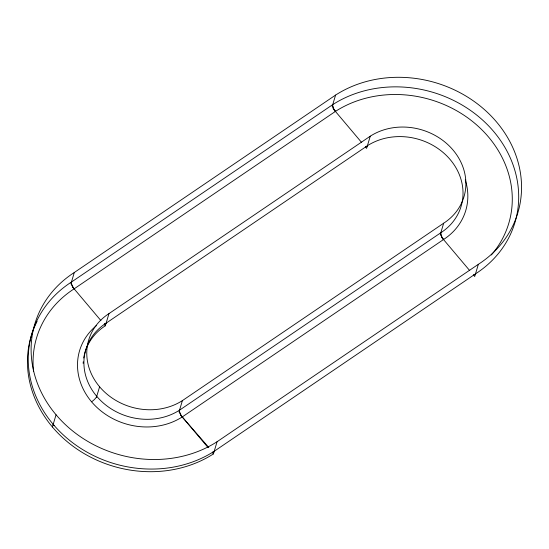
<?xml version="1.0" encoding="UTF-8"?>
<svg xmlns="http://www.w3.org/2000/svg" width="549" height="549" viewBox="0 0 549 549"><rect width="100%" height="100%" fill="white"/><g stroke="black" fill="none" stroke-linecap="round" stroke-linejoin="round"><path stroke-width="0.82" d="M70.883 283.881L74.3 272.503L335.583 95.08A115.715 101.112 16.7 0 1 496.598 122.029A115.715 101.112 16.7 0 1 478.357 264.309L474.7 276.497L473.602 275.193M52.402 426.971L56.06 414.783A115.715 101.112 16.7 0 1 74.3 272.503M83.709 357.982A59.498 51.99 16.7 0 1 105.319 325.797L108.977 313.609L370.266 136.186A59.498 51.99 16.7 0 1 453.055 150.042A59.498 51.99 16.7 0 1 443.681 223.203L440.264 234.581M96.398 397.435L99.602 386.771A59.498 51.99 16.7 0 1 108.977 313.609M178.981 411.997L182.392 400.619L443.681 223.203M37.085 321.337A115.715 101.112 16.7 0 0 72.166 445.603A115.715 101.112 16.7 0 0 213.417 453.92L217.075 441.732L478.357 264.309M332.172 106.458L335.583 95.08M370.266 136.186L366.608 148.381L365.51 147.07M71.329 282.124L332.721 104.633A115.722 101.112 16.7 0 1 493.736 131.575A115.722 101.112 16.7 0 1 475.496 273.862A5.668 2.21 57.2 0 1 473.911 274.514M335.528 111.344L74.136 288.836A110.054 96.164 16.7 0 0 33.53 371.145M367.501 145.67L106.115 323.162A5.668 2.169 56 0 1 105.127 323.931M179.42 410.24L440.813 232.755A59.498 51.99 16.7 0 0 450.194 159.594A59.498 51.99 16.7 0 0 367.398 145.739A5.668 2.21 57.2 0 1 365.819 146.391M443.619 239.467L182.234 416.959A65.166 56.938 16.7 0 1 93.927 404.441A65.166 56.938 16.7 0 1 96.356 325.653M475.599 273.786L214.206 451.278A5.668 2.169 56 0 1 213.225 452.053L213.074 452.019M474.446 274.61L474.068 274.541M105.065 323.91L104.612 323.814A5.668 2.21 57.2 0 0 106.115 323.162A59.498 51.99 16.7 0 0 96.734 396.316A5.668 1.647 -40.2 0 1 91.553 401.779M365.936 146.411L366.403 146.494A5.668 2.169 56 0 0 367.384 145.718M208.778 447.469L182.227 416.952A5.668 2.21 57.2 0 1 179.523 410.172A59.498 51.99 16.7 0 1 96.734 396.316M333.03 108.578L361.654 142.507M441.671 237.346L469.745 270.623M72.29 286.647L100.92 320.582M104.221 324.493L105.319 325.797M180.388 414.769L207.913 447.394M212.312 452.616L213.417 453.92M441.698 236.818L440.95 234.972M180.395 414.207L179.66 412.368M72.303 286.084L71.555 284.217M332.852 106.822L333.607 108.695A5.668 2.182 56.7 0 0 335.432 111.372M491.334 254.983A110.054 96.164 16.7 0 0 478.735 126.792A110.054 96.164 16.7 0 0 335.418 111.413A5.668 2.21 57.2 0 1 332.721 104.633A5.668 2.299 56.5 0 0 332.879 106.815M475.475 273.841A5.668 2.169 56 0 1 474.508 274.637M217.075 441.732A115.715 101.112 16.7 0 1 56.06 414.783M72.358 286.118A5.668 2.182 56.7 0 0 74.149 288.795A5.662 2.21 57.2 0 1 71.432 282.056A115.715 101.112 16.7 0 0 53.191 424.336A115.715 101.112 16.7 0 0 214.206 451.278A5.668 2.21 57.2 0 1 212.93 452.019M71.596 284.238A5.668 2.299 56.5 0 1 71.445 282.069M54.2 425.338A5.668 1.647 -40.2 0 1 53.191 424.336M83.153 363.356A59.498 51.99 16.7 0 1 83.249 361.812M182.241 416.911A5.668 2.182 56.7 0 1 180.449 414.241M465.264 179.907A65.166 56.938 16.7 0 1 443.517 239.536A5.668 2.182 56.7 0 1 441.739 236.818M443.517 239.536A5.668 2.21 57.2 0 1 440.813 232.755M440.977 234.938A5.668 2.299 56.5 0 1 440.826 232.769M179.688 412.361A5.668 2.299 56.5 0 1 179.544 410.192M182.392 400.619A59.498 51.99 16.7 0 1 99.602 386.771"/></g></svg>
